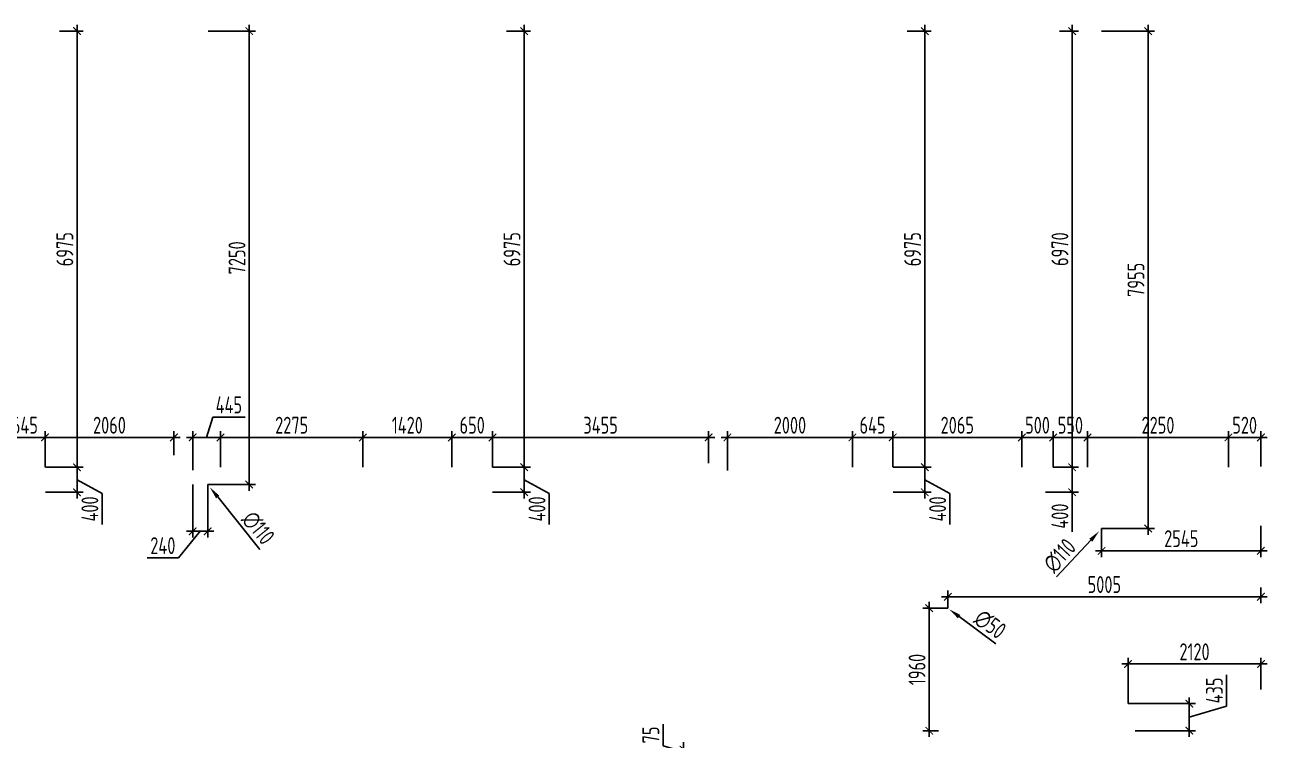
# Model space of a CAD drawing. Header units: millimetres. Extents: x -346952 to 536090, y 55086 to 131231.
# Drawn here: x 226624 to 246476, y 75015 to 86451 of the extents above; entities that cross this region are included whole.
import ezdxf

# ---------------------------------------------------------------- set-up
doc = ezdxf.new("R2010")
doc.units = ezdxf.units.MM
doc.layers.add('РАЗМЕРЫ КРОВЛИ ОВ', color=204, linetype='Continuous')
doc.layers.get('0').off()
doc.styles.add('ISOCPEUR', font='isocpeur.ttf', dxfattribs={"width": 0.7})
doc.dimstyles.new('R_100', dxfattribs={"dimtxt": 270, "dimasz": 120, "dimexe": 100, "dimexo": 0, "dimgap": 60, "dimtad": 1, "dimdec": 0, "dimrnd": 5, "dimzin": 0, "dimdsep": 46, "dimtxsty": 'ISOCPEUR', "dimblk": 'ARCHTICK', "dimcen": 0, "dimdle": 100, "dimclrd": 256, "dimclre": 256, "dimclrt": 256, "dimadec": 0, "dimazin": 0, "dimtfac": 2, "dimtdec": 0, "dimtofl": 0, "dimtmove": 1, "dimatfit": 3, "dimfxl": 1, "dimtvp": 3, "dimtolj": 1, "dimtzin": 0, "dimarcsym": 0})

# ---------------------------------------------------------------- blocks, each defined once
blk = doc.blocks.new('_ArchTick')
at = {"color": 0, "linetype": 'ByBlock', "const_width": 0.15}
blk.add_lwpolyline([(-0.5, -0.5), (0.5, 0.5)], dxfattribs=at)
blk = doc.blocks.new('*D2811')
at = {"layer": 'РАЗМЕРЫ КРОВЛИ ОВ', "lineweight": -2, "transparency": 16777216}
for p, q in [((226202, 79855), (227046, 79855)), ((226302, 79378), (226302, 79955)), ((226946, 79378), (226946, 79955))]:
    blk.add_line(p, q, dxfattribs=at)
at = {"layer": 'РАЗМЕРЫ КРОВЛИ ОВ', "lineweight": -2, "transparency": 16777216, "xscale": 120, "yscale": 120, "zscale": 120, "rotation": 180}
blk.add_blockref('_ArchTick', (226302, 79855), dxfattribs=at)
at = {"layer": 'РАЗМЕРЫ КРОВЛИ ОВ', "lineweight": -2, "transparency": 16777216, "xscale": 120, "yscale": 120, "zscale": 120}
blk.add_blockref('_ArchTick', (226946, 79855), dxfattribs=at)
at = {"layer": 'РАЗМЕРЫ КРОВЛИ ОВ', "transparency": 16777216, "insert": (226624, 80050), "char_height": 270, "attachment_point": 5, "style": 'ISOCPEUR'}
blk.add_mtext('\\A1;645', dxfattribs=at)
blk = doc.blocks.new('*D2812')
at = {"layer": 'РАЗМЕРЫ КРОВЛИ ОВ', "lineweight": -2, "transparency": 16777216}
for p, q in [((226846, 79855), (229106, 79855)), ((226946, 79378), (226946, 79955)), ((229006, 79573), (229006, 79955))]:
    blk.add_line(p, q, dxfattribs=at)
at = {"layer": 'РАЗМЕРЫ КРОВЛИ ОВ', "lineweight": -2, "transparency": 16777216, "xscale": 120, "yscale": 120, "zscale": 120, "rotation": 180}
blk.add_blockref('_ArchTick', (226946, 79855), dxfattribs=at)
at = {"layer": 'РАЗМЕРЫ КРОВЛИ ОВ', "lineweight": -2, "transparency": 16777216, "xscale": 120, "yscale": 120, "zscale": 120}
blk.add_blockref('_ArchTick', (229006, 79855), dxfattribs=at)
at = {"layer": 'РАЗМЕРЫ КРОВЛИ ОВ', "transparency": 16777216, "insert": (227976, 80050), "char_height": 270, "attachment_point": 5, "style": 'ISOCPEUR'}
blk.add_mtext('\\A1;2060', dxfattribs=at)
blk = doc.blocks.new('*D2842')
at = {"layer": 'РАЗМЕРЫ КРОВЛИ ОВ', "lineweight": -2, "transparency": 16777216}
for p, q in [((227458, 78878), (227458, 79478)), ((226952, 79378), (227558, 79378)), ((227458, 79178), (227858, 78961)), ((226952, 78978), (227558, 78978)), ((227858, 78961), (227858, 78463))]:
    blk.add_line(p, q, dxfattribs=at)
at = {"layer": 'РАЗМЕРЫ КРОВЛИ ОВ', "lineweight": -2, "transparency": 16777216, "xscale": 120, "yscale": 120, "zscale": 120}
for p, rotation in [((227458, 79378), 90), ((227458, 78978), 270)]:
    blk.add_blockref('_ArchTick', p, dxfattribs=dict(at, rotation=rotation))
at = {"layer": 'РАЗМЕРЫ КРОВЛИ ОВ', "transparency": 16777216, "insert": (227663, 78712), "char_height": 270, "attachment_point": 5, "rotation": 90, "style": 'ISOCPEUR'}
blk.add_mtext('\\A1;400', dxfattribs=at)
blk = doc.blocks.new('*D2843')
at = {"layer": 'РАЗМЕРЫ КРОВЛИ ОВ', "lineweight": -2, "transparency": 16777216}
for p, q in [((227458, 79278), (227458, 86451)), ((227176, 86351), (227558, 86351)), ((226952, 79378), (227558, 79378))]:
    blk.add_line(p, q, dxfattribs=at)
at = {"layer": 'РАЗМЕРЫ КРОВЛИ ОВ', "lineweight": -2, "transparency": 16777216, "xscale": 120, "yscale": 120, "zscale": 120}
for p, rotation in [((227458, 86351), 90), ((227458, 79378), 270)]:
    blk.add_blockref('_ArchTick', p, dxfattribs=dict(at, rotation=rotation))
at = {"layer": 'РАЗМЕРЫ КРОВЛИ ОВ', "transparency": 16777216, "insert": (227263, 82864), "char_height": 270, "attachment_point": 5, "rotation": 90, "style": 'ISOCPEUR'}
blk.add_mtext('\\A1;6975', dxfattribs=at)
blk = doc.blocks.new('*D2825')
at = {"layer": 'РАЗМЕРЫ КРОВЛИ ОВ', "lineweight": -2, "transparency": 16777216}
for p, q in [((246376, 77456), (246376, 77208)), ((241273, 77308), (246476, 77308)), ((241373, 77125), (241373, 77408))]:
    blk.add_line(p, q, dxfattribs=at)
at = {"layer": 'РАЗМЕРЫ КРОВЛИ ОВ', "lineweight": -2, "transparency": 16777216, "xscale": 120, "yscale": 120, "zscale": 120, "rotation": 180}
blk.add_blockref('_ArchTick', (241373, 77308), dxfattribs=at)
at = {"layer": 'РАЗМЕРЫ КРОВЛИ ОВ', "lineweight": -2, "transparency": 16777216, "xscale": 120, "yscale": 120, "zscale": 120}
blk.add_blockref('_ArchTick', (246376, 77308), dxfattribs=at)
at = {"layer": 'РАЗМЕРЫ КРОВЛИ ОВ', "transparency": 16777216, "insert": (243874, 77503), "char_height": 270, "attachment_point": 5, "style": 'ISOCPEUR'}
blk.add_mtext('\\A1;5005', dxfattribs=at)
blk = doc.blocks.new('*D2847')
at = {"layer": 'РАЗМЕРЫ КРОВЛИ ОВ', "lineweight": -2, "transparency": 16777216}
for p, q in [((229306, 79102), (229306, 78255)), ((229546, 79102), (229546, 78255)), ((229426, 78355), (229078, 77930)), ((229646, 78355), (229206, 78355)), ((229078, 77930), (228580, 77930))]:
    blk.add_line(p, q, dxfattribs=at)
at = {"layer": 'РАЗМЕРЫ КРОВЛИ ОВ', "lineweight": -2, "transparency": 16777216, "xscale": 120, "yscale": 120, "zscale": 120, "rotation": 180}
blk.add_blockref('_ArchTick', (229306, 78355), dxfattribs=at)
at = {"layer": 'РАЗМЕРЫ КРОВЛИ ОВ', "lineweight": -2, "transparency": 16777216, "xscale": 120, "yscale": 120, "zscale": 120}
blk.add_blockref('_ArchTick', (229546, 78355), dxfattribs=at)
at = {"layer": 'РАЗМЕРЫ КРОВЛИ ОВ', "transparency": 16777216, "insert": (228829, 78125), "char_height": 270, "attachment_point": 5, "style": 'ISOCPEUR'}
blk.add_mtext('\\A1;240', dxfattribs=at)
blk = doc.blocks.new('*D2848')
at = {"layer": 'РАЗМЕРЫ КРОВЛИ ОВ', "lineweight": -2, "transparency": 16777216}
for p, q in [((229528, 79855), (229626, 80180)), ((229626, 80180), (230142, 80180)), ((229206, 79855), (229850, 79855)), ((229306, 79329), (229306, 79955)), ((229750, 79378), (229750, 79955))]:
    blk.add_line(p, q, dxfattribs=at)
at = {"layer": 'РАЗМЕРЫ КРОВЛИ ОВ', "lineweight": -2, "transparency": 16777216, "xscale": 120, "yscale": 120, "zscale": 120, "rotation": 180}
blk.add_blockref('_ArchTick', (229306, 79855), dxfattribs=at)
at = {"layer": 'РАЗМЕРЫ КРОВЛИ ОВ', "lineweight": -2, "transparency": 16777216, "xscale": 120, "yscale": 120, "zscale": 120}
blk.add_blockref('_ArchTick', (229750, 79855), dxfattribs=at)
at = {"layer": 'РАЗМЕРЫ КРОВЛИ ОВ', "transparency": 16777216, "insert": (229884, 80375), "char_height": 270, "attachment_point": 5, "style": 'ISOCPEUR'}
blk.add_mtext('\\A1;445', dxfattribs=at)
blk = doc.blocks.new('*D2849')
at = {"layer": 'РАЗМЕРЫ КРОВЛИ ОВ', "lineweight": -2, "transparency": 16777216}
for p, q in [((229650, 79855), (232125, 79855)), ((229750, 79378), (229750, 79955)), ((232025, 79378), (232025, 79955))]:
    blk.add_line(p, q, dxfattribs=at)
at = {"layer": 'РАЗМЕРЫ КРОВЛИ ОВ', "lineweight": -2, "transparency": 16777216, "xscale": 120, "yscale": 120, "zscale": 120, "rotation": 180}
blk.add_blockref('_ArchTick', (229750, 79855), dxfattribs=at)
at = {"layer": 'РАЗМЕРЫ КРОВЛИ ОВ', "lineweight": -2, "transparency": 16777216, "xscale": 120, "yscale": 120, "zscale": 120}
blk.add_blockref('_ArchTick', (232025, 79855), dxfattribs=at)
at = {"layer": 'РАЗМЕРЫ КРОВЛИ ОВ', "transparency": 16777216, "insert": (230888, 80050), "char_height": 270, "attachment_point": 5, "style": 'ISOCPEUR'}
blk.add_mtext('\\A1;2275', dxfattribs=at)
blk = doc.blocks.new('*D2850')
at = {"layer": 'РАЗМЕРЫ КРОВЛИ ОВ', "lineweight": -2, "transparency": 16777216}
for p, q in [((231925, 79855), (233547, 79855)), ((232025, 79378), (232025, 79955)), ((233447, 79378), (233447, 79955))]:
    blk.add_line(p, q, dxfattribs=at)
at = {"layer": 'РАЗМЕРЫ КРОВЛИ ОВ', "lineweight": -2, "transparency": 16777216, "xscale": 120, "yscale": 120, "zscale": 120, "rotation": 180}
blk.add_blockref('_ArchTick', (232025, 79855), dxfattribs=at)
at = {"layer": 'РАЗМЕРЫ КРОВЛИ ОВ', "lineweight": -2, "transparency": 16777216, "xscale": 120, "yscale": 120, "zscale": 120}
blk.add_blockref('_ArchTick', (233447, 79855), dxfattribs=at)
at = {"layer": 'РАЗМЕРЫ КРОВЛИ ОВ', "transparency": 16777216, "insert": (232736, 80050), "char_height": 270, "attachment_point": 5, "style": 'ISOCPEUR'}
blk.add_mtext('\\A1;1420', dxfattribs=at)
blk = doc.blocks.new('*D2826')
at = {"layer": 'РАЗМЕРЫ КРОВЛИ ОВ', "lineweight": -2, "transparency": 16777216}
for p, q in [((233347, 79855), (234197, 79855)), ((233447, 79378), (233447, 79955)), ((234097, 79378), (234097, 79955))]:
    blk.add_line(p, q, dxfattribs=at)
at = {"layer": 'РАЗМЕРЫ КРОВЛИ ОВ', "lineweight": -2, "transparency": 16777216, "xscale": 120, "yscale": 120, "zscale": 120, "rotation": 180}
blk.add_blockref('_ArchTick', (233447, 79855), dxfattribs=at)
at = {"layer": 'РАЗМЕРЫ КРОВЛИ ОВ', "lineweight": -2, "transparency": 16777216, "xscale": 120, "yscale": 120, "zscale": 120}
blk.add_blockref('_ArchTick', (234097, 79855), dxfattribs=at)
at = {"layer": 'РАЗМЕРЫ КРОВЛИ ОВ', "transparency": 16777216, "insert": (233772, 80050), "char_height": 270, "attachment_point": 5, "style": 'ISOCPEUR'}
blk.add_mtext('\\A1;650', dxfattribs=at)
blk = doc.blocks.new('*D2827')
at = {"layer": 'РАЗМЕРЫ КРОВЛИ ОВ', "lineweight": -2, "transparency": 16777216}
for p, q in [((233997, 79855), (237651, 79855)), ((234097, 79378), (234097, 79955)), ((237551, 79441), (237551, 79955))]:
    blk.add_line(p, q, dxfattribs=at)
at = {"layer": 'РАЗМЕРЫ КРОВЛИ ОВ', "lineweight": -2, "transparency": 16777216, "xscale": 120, "yscale": 120, "zscale": 120, "rotation": 180}
blk.add_blockref('_ArchTick', (234097, 79855), dxfattribs=at)
at = {"layer": 'РАЗМЕРЫ КРОВЛИ ОВ', "lineweight": -2, "transparency": 16777216, "xscale": 120, "yscale": 120, "zscale": 120}
blk.add_blockref('_ArchTick', (237551, 79855), dxfattribs=at)
at = {"layer": 'РАЗМЕРЫ КРОВЛИ ОВ', "transparency": 16777216, "insert": (235824, 80050), "char_height": 270, "attachment_point": 5, "style": 'ISOCPEUR'}
blk.add_mtext('\\A1;3455', dxfattribs=at)
blk = doc.blocks.new('*D2828')
at = {"layer": 'РАЗМЕРЫ КРОВЛИ ОВ', "lineweight": -2, "transparency": 16777216}
for p, q in [((237751, 79855), (239948, 79855)), ((237851, 79327), (237851, 79955)), ((239848, 79378), (239848, 79955))]:
    blk.add_line(p, q, dxfattribs=at)
at = {"layer": 'РАЗМЕРЫ КРОВЛИ ОВ', "lineweight": -2, "transparency": 16777216, "xscale": 120, "yscale": 120, "zscale": 120, "rotation": 180}
blk.add_blockref('_ArchTick', (237851, 79855), dxfattribs=at)
at = {"layer": 'РАЗМЕРЫ КРОВЛИ ОВ', "lineweight": -2, "transparency": 16777216, "xscale": 120, "yscale": 120, "zscale": 120}
blk.add_blockref('_ArchTick', (239848, 79855), dxfattribs=at)
at = {"layer": 'РАЗМЕРЫ КРОВЛИ ОВ', "transparency": 16777216, "insert": (238850, 80050), "char_height": 270, "attachment_point": 5, "style": 'ISOCPEUR'}
blk.add_mtext('\\A1;2000', dxfattribs=at)
blk = doc.blocks.new('*D2815')
at = {"layer": 'РАЗМЕРЫ КРОВЛИ ОВ', "lineweight": -2, "transparency": 16777216}
for p, q in [((239748, 79855), (240592, 79855)), ((239848, 79378), (239848, 79955)), ((240492, 79378), (240492, 79955))]:
    blk.add_line(p, q, dxfattribs=at)
at = {"layer": 'РАЗМЕРЫ КРОВЛИ ОВ', "lineweight": -2, "transparency": 16777216, "xscale": 120, "yscale": 120, "zscale": 120, "rotation": 180}
blk.add_blockref('_ArchTick', (239848, 79855), dxfattribs=at)
at = {"layer": 'РАЗМЕРЫ КРОВЛИ ОВ', "lineweight": -2, "transparency": 16777216, "xscale": 120, "yscale": 120, "zscale": 120}
blk.add_blockref('_ArchTick', (240492, 79855), dxfattribs=at)
at = {"layer": 'РАЗМЕРЫ КРОВЛИ ОВ', "transparency": 16777216, "insert": (240170, 80050), "char_height": 270, "attachment_point": 5, "style": 'ISOCPEUR'}
blk.add_mtext('\\A1;645', dxfattribs=at)
blk = doc.blocks.new('*D2816')
at = {"layer": 'РАЗМЕРЫ КРОВЛИ ОВ', "lineweight": -2, "transparency": 16777216}
for p, q in [((240392, 79855), (242656, 79855)), ((240492, 79378), (240492, 79955)), ((242556, 79378), (242556, 79955))]:
    blk.add_line(p, q, dxfattribs=at)
at = {"layer": 'РАЗМЕРЫ КРОВЛИ ОВ', "lineweight": -2, "transparency": 16777216, "xscale": 120, "yscale": 120, "zscale": 120, "rotation": 180}
blk.add_blockref('_ArchTick', (240492, 79855), dxfattribs=at)
at = {"layer": 'РАЗМЕРЫ КРОВЛИ ОВ', "lineweight": -2, "transparency": 16777216, "xscale": 120, "yscale": 120, "zscale": 120}
blk.add_blockref('_ArchTick', (242556, 79855), dxfattribs=at)
at = {"layer": 'РАЗМЕРЫ КРОВЛИ ОВ', "transparency": 16777216, "insert": (241524, 80050), "char_height": 270, "attachment_point": 5, "style": 'ISOCPEUR'}
blk.add_mtext('\\A1;2065', dxfattribs=at)
blk = doc.blocks.new('*D2817')
at = {"layer": 'РАЗМЕРЫ КРОВЛИ ОВ', "lineweight": -2, "transparency": 16777216}
for p, q in [((243506, 79855), (245956, 79855)), ((243606, 79378), (243606, 79955)), ((245856, 79378), (245856, 79955))]:
    blk.add_line(p, q, dxfattribs=at)
at = {"layer": 'РАЗМЕРЫ КРОВЛИ ОВ', "lineweight": -2, "transparency": 16777216, "xscale": 120, "yscale": 120, "zscale": 120, "rotation": 180}
blk.add_blockref('_ArchTick', (243606, 79855), dxfattribs=at)
at = {"layer": 'РАЗМЕРЫ КРОВЛИ ОВ', "lineweight": -2, "transparency": 16777216, "xscale": 120, "yscale": 120, "zscale": 120}
blk.add_blockref('_ArchTick', (245856, 79855), dxfattribs=at)
at = {"layer": 'РАЗМЕРЫ КРОВЛИ ОВ', "transparency": 16777216, "insert": (244731, 80050), "char_height": 270, "attachment_point": 5, "style": 'ISOCPEUR'}
blk.add_mtext('\\A1;2250', dxfattribs=at)
blk = doc.blocks.new('*D2818')
at = {"layer": 'РАЗМЕРЫ КРОВЛИ ОВ', "lineweight": -2, "transparency": 16777216}
for p, q in [((245756, 79855), (246476, 79855)), ((245856, 79378), (245856, 79955)), ((246376, 79392), (246376, 79955))]:
    blk.add_line(p, q, dxfattribs=at)
at = {"layer": 'РАЗМЕРЫ КРОВЛИ ОВ', "lineweight": -2, "transparency": 16777216, "xscale": 120, "yscale": 120, "zscale": 120, "rotation": 180}
blk.add_blockref('_ArchTick', (245856, 79855), dxfattribs=at)
at = {"layer": 'РАЗМЕРЫ КРОВЛИ ОВ', "lineweight": -2, "transparency": 16777216, "xscale": 120, "yscale": 120, "zscale": 120}
blk.add_blockref('_ArchTick', (246376, 79855), dxfattribs=at)
at = {"layer": 'РАЗМЕРЫ КРОВЛИ ОВ', "transparency": 16777216, "insert": (246116, 80050), "char_height": 270, "attachment_point": 5, "style": 'ISOCPEUR'}
blk.add_mtext('\\A1;520', dxfattribs=at)
blk = doc.blocks.new('*D2739')
at = {"layer": 'РАЗМЕРЫ КРОВЛИ ОВ', "lineweight": -2, "transparency": 16777216}
for p, q in [((234603, 78878), (234603, 79478)), ((234097, 79378), (234703, 79378)), ((234603, 79178), (235003, 78961)), ((234097, 78978), (234703, 78978)), ((235003, 78961), (235003, 78463))]:
    blk.add_line(p, q, dxfattribs=at)
at = {"layer": 'РАЗМЕРЫ КРОВЛИ ОВ', "lineweight": -2, "transparency": 16777216, "xscale": 120, "yscale": 120, "zscale": 120}
for p, rotation in [((234603, 79378), 90), ((234603, 78978), 270)]:
    blk.add_blockref('_ArchTick', p, dxfattribs=dict(at, rotation=rotation))
at = {"layer": 'РАЗМЕРЫ КРОВЛИ ОВ', "transparency": 16777216, "insert": (234808, 78712), "char_height": 270, "attachment_point": 5, "rotation": 90, "style": 'ISOCPEUR'}
blk.add_mtext('\\A1;400', dxfattribs=at)
blk = doc.blocks.new('*D2740')
at = {"layer": 'РАЗМЕРЫ КРОВЛИ ОВ', "lineweight": -2, "transparency": 16777216}
for p, q in [((234603, 79278), (234603, 86451)), ((234321, 86351), (234703, 86351)), ((234097, 79378), (234703, 79378))]:
    blk.add_line(p, q, dxfattribs=at)
at = {"layer": 'РАЗМЕРЫ КРОВЛИ ОВ', "lineweight": -2, "transparency": 16777216, "xscale": 120, "yscale": 120, "zscale": 120}
for p, rotation in [((234603, 86351), 90), ((234603, 79378), 270)]:
    blk.add_blockref('_ArchTick', p, dxfattribs=dict(at, rotation=rotation))
at = {"layer": 'РАЗМЕРЫ КРОВЛИ ОВ', "transparency": 16777216, "insert": (234408, 82864), "char_height": 270, "attachment_point": 5, "rotation": 90, "style": 'ISOCPEUR'}
blk.add_mtext('\\A1;6975', dxfattribs=at)
blk = doc.blocks.new('*D2747')
at = {"layer": 'РАЗМЕРЫ КРОВЛИ ОВ', "lineweight": -2, "transparency": 16777216}
for p, q in [((241005, 78878), (241005, 79478)), ((240499, 79378), (241105, 79378)), ((241005, 79178), (241405, 78961)), ((240499, 78978), (241105, 78978)), ((241405, 78961), (241405, 78463))]:
    blk.add_line(p, q, dxfattribs=at)
at = {"layer": 'РАЗМЕРЫ КРОВЛИ ОВ', "lineweight": -2, "transparency": 16777216, "xscale": 120, "yscale": 120, "zscale": 120}
for p, rotation in [((241005, 79378), 90), ((241005, 78978), 270)]:
    blk.add_blockref('_ArchTick', p, dxfattribs=dict(at, rotation=rotation))
at = {"layer": 'РАЗМЕРЫ КРОВЛИ ОВ', "transparency": 16777216, "insert": (241210, 78712), "char_height": 270, "attachment_point": 5, "rotation": 90, "style": 'ISOCPEUR'}
blk.add_mtext('\\A1;400', dxfattribs=at)
blk = doc.blocks.new('*D2748')
at = {"layer": 'РАЗМЕРЫ КРОВЛИ ОВ', "lineweight": -2, "transparency": 16777216}
for p, q in [((241005, 79278), (241005, 86451)), ((240722, 86351), (241105, 86351)), ((240499, 79378), (241105, 79378))]:
    blk.add_line(p, q, dxfattribs=at)
at = {"layer": 'РАЗМЕРЫ КРОВЛИ ОВ', "lineweight": -2, "transparency": 16777216, "xscale": 120, "yscale": 120, "zscale": 120}
for p, rotation in [((241005, 86351), 90), ((241005, 79378), 270)]:
    blk.add_blockref('_ArchTick', p, dxfattribs=dict(at, rotation=rotation))
at = {"layer": 'РАЗМЕРЫ КРОВЛИ ОВ', "transparency": 16777216, "insert": (240810, 82864), "char_height": 270, "attachment_point": 5, "rotation": 90, "style": 'ISOCPEUR'}
blk.add_mtext('\\A1;6975', dxfattribs=at)
blk = doc.blocks.new('*D2749')
at = {"layer": 'РАЗМЕРЫ КРОВЛИ ОВ', "lineweight": -2, "transparency": 16777216}
for p, q in [((243359, 78878), (243359, 79478)), ((243056, 79378), (243459, 79378)), ((242935, 78978), (243459, 78978)), ((243359, 78348), (243359, 78978))]:
    blk.add_line(p, q, dxfattribs=at)
at = {"layer": 'РАЗМЕРЫ КРОВЛИ ОВ', "lineweight": -2, "transparency": 16777216, "xscale": 120, "yscale": 120, "zscale": 120}
for p, rotation in [((243359, 79378), 90), ((243359, 78978), 270)]:
    blk.add_blockref('_ArchTick', p, dxfattribs=dict(at, rotation=rotation))
at = {"layer": 'РАЗМЕРЫ КРОВЛИ ОВ', "transparency": 16777216, "insert": (243164, 78597), "char_height": 270, "attachment_point": 5, "rotation": 90, "style": 'ISOCPEUR'}
blk.add_mtext('\\A1;400', dxfattribs=at)
blk = doc.blocks.new('*D2750')
at = {"layer": 'РАЗМЕРЫ КРОВЛИ ОВ', "lineweight": -2, "transparency": 16777216}
for p, q in [((243359, 79278), (243359, 86451)), ((243159, 86351), (243459, 86351)), ((243056, 79378), (243459, 79378))]:
    blk.add_line(p, q, dxfattribs=at)
at = {"layer": 'РАЗМЕРЫ КРОВЛИ ОВ', "lineweight": -2, "transparency": 16777216, "xscale": 120, "yscale": 120, "zscale": 120}
for p, rotation in [((243359, 86351), 90), ((243359, 79378), 270)]:
    blk.add_blockref('_ArchTick', p, dxfattribs=dict(at, rotation=rotation))
at = {"layer": 'РАЗМЕРЫ КРОВЛИ ОВ', "transparency": 16777216, "insert": (243164, 82865), "char_height": 270, "attachment_point": 5, "rotation": 90, "style": 'ISOCPEUR'}
blk.add_mtext('\\A1;6970', dxfattribs=at)
blk = doc.blocks.new('*D2800')
at = {"layer": 'РАЗМЕРЫ КРОВЛИ ОВ', "lineweight": -2, "transparency": 16777216}
for p, q in [((246376, 78444), (246376, 77942)), ((243831, 78398), (243831, 77942)), ((243731, 78042), (246476, 78042))]:
    blk.add_line(p, q, dxfattribs=at)
at = {"layer": 'РАЗМЕРЫ КРОВЛИ ОВ', "lineweight": -2, "transparency": 16777216, "xscale": 120, "yscale": 120, "zscale": 120, "rotation": 180}
blk.add_blockref('_ArchTick', (243831, 78042), dxfattribs=at)
at = {"layer": 'РАЗМЕРЫ КРОВЛИ ОВ', "lineweight": -2, "transparency": 16777216, "xscale": 120, "yscale": 120, "zscale": 120}
blk.add_blockref('_ArchTick', (246376, 78042), dxfattribs=at)
at = {"layer": 'РАЗМЕРЫ КРОВЛИ ОВ', "transparency": 16777216, "insert": (245103, 78237), "char_height": 270, "attachment_point": 5, "style": 'ISOCPEUR'}
blk.add_mtext('\\A1;2545', dxfattribs=at)
blk = doc.blocks.new('*D2801')
at = {"layer": 'РАЗМЕРЫ КРОВЛИ ОВ', "lineweight": -2, "transparency": 16777216}
for p, q in [((244574, 78298), (244574, 86451)), ((243831, 86351), (244674, 86351)), ((243831, 78398), (244674, 78398))]:
    blk.add_line(p, q, dxfattribs=at)
at = {"layer": 'РАЗМЕРЫ КРОВЛИ ОВ', "lineweight": -2, "transparency": 16777216, "xscale": 120, "yscale": 120, "zscale": 120}
for p, rotation in [((244574, 86351), 90), ((244574, 78398), 270)]:
    blk.add_blockref('_ArchTick', p, dxfattribs=dict(at, rotation=rotation))
at = {"layer": 'РАЗМЕРЫ КРОВЛИ ОВ', "transparency": 16777216, "insert": (244379, 82374), "char_height": 270, "attachment_point": 5, "rotation": 90, "style": 'ISOCPEUR'}
blk.add_mtext('\\A1;7955', dxfattribs=at)
blk = doc.blocks.new('*D2820')
at = {"layer": 'РАЗМЕРЫ КРОВЛИ ОВ', "lineweight": -2, "transparency": 16777216}
for p, q in [((241076, 75066), (241076, 77225)), ((241373, 77125), (240976, 77125)), ((241222, 75166), (240976, 75166))]:
    blk.add_line(p, q, dxfattribs=at)
at = {"layer": 'РАЗМЕРЫ КРОВЛИ ОВ', "lineweight": -2, "transparency": 16777216, "xscale": 120, "yscale": 120, "zscale": 120}
for p, rotation in [((241076, 77125), 90), ((241076, 75166), 270)]:
    blk.add_blockref('_ArchTick', p, dxfattribs=dict(at, rotation=rotation))
at = {"layer": 'РАЗМЕРЫ КРОВЛИ ОВ', "transparency": 16777216, "insert": (240881, 76145), "char_height": 270, "attachment_point": 5, "rotation": 90, "style": 'ISOCPEUR'}
blk.add_mtext('\\A1;1960', dxfattribs=at)
blk = doc.blocks.new('*D2822')
at = {"layer": 'РАЗМЕРЫ КРОВЛИ ОВ', "lineweight": -2, "transparency": 16777216}
for p, q in [((230209, 79002), (230209, 86451)), ((229552, 86351), (230309, 86351)), ((229546, 79102), (230309, 79102))]:
    blk.add_line(p, q, dxfattribs=at)
at = {"layer": 'РАЗМЕРЫ КРОВЛИ ОВ', "lineweight": -2, "transparency": 16777216, "xscale": 120, "yscale": 120, "zscale": 120}
for p, rotation in [((230209, 86351), 90), ((230209, 79102), 270)]:
    blk.add_blockref('_ArchTick', p, dxfattribs=dict(at, rotation=rotation))
at = {"layer": 'РАЗМЕРЫ КРОВЛИ ОВ', "transparency": 16777216, "insert": (230014, 82726), "char_height": 270, "attachment_point": 5, "rotation": 90, "style": 'ISOCPEUR'}
blk.add_mtext('\\A1;7250', dxfattribs=at)
blk = doc.blocks.new('*D2978')
at = {"layer": 'РАЗМЕРЫ КРОВЛИ ОВ', "lineweight": -2, "transparency": 16777216}
for p, q in [((242456, 79855), (243156, 79855)), ((242556, 79378), (242556, 79955)), ((243056, 79378), (243056, 79955))]:
    blk.add_line(p, q, dxfattribs=at)
at = {"layer": 'РАЗМЕРЫ КРОВЛИ ОВ', "lineweight": -2, "transparency": 16777216, "xscale": 120, "yscale": 120, "zscale": 120, "rotation": 180}
blk.add_blockref('_ArchTick', (242556, 79855), dxfattribs=at)
at = {"layer": 'РАЗМЕРЫ КРОВЛИ ОВ', "lineweight": -2, "transparency": 16777216, "xscale": 120, "yscale": 120, "zscale": 120}
blk.add_blockref('_ArchTick', (243056, 79855), dxfattribs=at)
at = {"layer": 'РАЗМЕРЫ КРОВЛИ ОВ', "transparency": 16777216, "insert": (242806, 80050), "char_height": 270, "attachment_point": 5, "style": 'ISOCPEUR'}
blk.add_mtext('\\A1;500', dxfattribs=at)
blk = doc.blocks.new('*D2979')
at = {"layer": 'РАЗМЕРЫ КРОВЛИ ОВ', "lineweight": -2, "transparency": 16777216}
for p, q in [((242956, 79855), (243706, 79855)), ((243056, 79378), (243056, 79955)), ((243606, 79378), (243606, 79955))]:
    blk.add_line(p, q, dxfattribs=at)
at = {"layer": 'РАЗМЕРЫ КРОВЛИ ОВ', "lineweight": -2, "transparency": 16777216, "xscale": 120, "yscale": 120, "zscale": 120, "rotation": 180}
blk.add_blockref('_ArchTick', (243056, 79855), dxfattribs=at)
at = {"layer": 'РАЗМЕРЫ КРОВЛИ ОВ', "lineweight": -2, "transparency": 16777216, "xscale": 120, "yscale": 120, "zscale": 120}
blk.add_blockref('_ArchTick', (243606, 79855), dxfattribs=at)
at = {"layer": 'РАЗМЕРЫ КРОВЛИ ОВ', "transparency": 16777216, "insert": (243331, 80050), "char_height": 270, "attachment_point": 5, "style": 'ISOCPEUR'}
blk.add_mtext('\\A1;550', dxfattribs=at)
blk = doc.blocks.new('*D2980')
at = {"layer": 'РАЗМЕРЫ КРОВЛИ ОВ', "lineweight": -2, "transparency": 16777216}
blk.add_line((243108, 77624), (243657, 78211), dxfattribs=at)
at = {"layer": 'РАЗМЕРЫ КРОВЛИ ОВ', "transparency": 16777216}
blk.add_solid([(243632, 78234), (243681, 78188), (243793, 78357)], dxfattribs=at)
at = {"layer": 'РАЗМЕРЫ КРОВЛИ ОВ', "transparency": 16777216, "insert": (243161, 77966), "char_height": 270, "attachment_point": 5, "rotation": 46.9473, "style": 'ISOCPEUR'}
blk.add_mtext('\\A1;∅110', dxfattribs=at)
blk = doc.blocks.new('*D2999')
at = {"layer": 'РАЗМЕРЫ КРОВЛИ ОВ', "lineweight": -2, "transparency": 16777216}
for p, q in [((245827, 75561), (245827, 76059)), ((245232, 75066), (245232, 75699)), ((244253, 75599), (245332, 75599)), ((245232, 75382), (245827, 75561)), ((244365, 75166), (245332, 75166))]:
    blk.add_line(p, q, dxfattribs=at)
at = {"layer": 'РАЗМЕРЫ КРОВЛИ ОВ', "lineweight": -2, "transparency": 16777216, "xscale": 120, "yscale": 120, "zscale": 120}
for p, rotation in [((245232, 75599), 90), ((245232, 75166), 270)]:
    blk.add_blockref('_ArchTick', p, dxfattribs=dict(at, rotation=rotation))
at = {"layer": 'РАЗМЕРЫ КРОВЛИ ОВ', "transparency": 16777216, "insert": (245632, 75810), "char_height": 270, "attachment_point": 5, "rotation": 90, "style": 'ISOCPEUR'}
blk.add_mtext('\\A1;435', dxfattribs=at)
blk = doc.blocks.new('*D3000')
at = {"layer": 'РАЗМЕРЫ КРОВЛИ ОВ', "lineweight": -2, "transparency": 16777216}
for p, q in [((244153, 76233), (246476, 76233)), ((244253, 75599), (244253, 76333)), ((246376, 75824), (246376, 76333))]:
    blk.add_line(p, q, dxfattribs=at)
at = {"layer": 'РАЗМЕРЫ КРОВЛИ ОВ', "lineweight": -2, "transparency": 16777216, "xscale": 120, "yscale": 120, "zscale": 120, "rotation": 180}
blk.add_blockref('_ArchTick', (244253, 76233), dxfattribs=at)
at = {"layer": 'РАЗМЕРЫ КРОВЛИ ОВ', "lineweight": -2, "transparency": 16777216, "xscale": 120, "yscale": 120, "zscale": 120}
blk.add_blockref('_ArchTick', (246376, 76233), dxfattribs=at)
at = {"layer": 'РАЗМЕРЫ КРОВЛИ ОВ', "transparency": 16777216, "insert": (245315, 76428), "char_height": 270, "attachment_point": 5, "style": 'ISOCPEUR'}
blk.add_mtext('\\A1;2120', dxfattribs=at)
blk = doc.blocks.new('*D3043')
at = {"layer": 'РАЗМЕРЫ КРОВЛИ ОВ', "lineweight": -2, "transparency": 16777216}
blk.add_line((242139, 76555), (241553, 76990), dxfattribs=at)
at = {"layer": 'РАЗМЕРЫ КРОВЛИ ОВ', "transparency": 16777216}
blk.add_solid([(241573, 77017), (241533, 76964), (241393, 77110)], dxfattribs=at)
at = {"layer": 'РАЗМЕРЫ КРОВЛИ ОВ', "transparency": 16777216, "insert": (242048, 76866), "char_height": 270, "attachment_point": 5, "rotation": 323.3837, "style": 'ISOCPEUR'}
blk.add_mtext('\\A1;∅50', dxfattribs=at)
blk = doc.blocks.new('*D3115')
at = {"layer": 'РАЗМЕРЫ КРОВЛИ ОВ', "lineweight": -2, "transparency": 16777216}
for p, q in [((236822, 74926), (236822, 75272)), ((237147, 74828), (236822, 74926)), ((237827, 74866), (237047, 74866)), ((237147, 74866), (237147, 74986)), ((237147, 74790), (237147, 74866)), ((237841, 74790), (237047, 74790)), ((237147, 74790), (237147, 74670))]:
    blk.add_line(p, q, dxfattribs=at)
at = {"layer": 'РАЗМЕРЫ КРОВЛИ ОВ', "lineweight": -2, "transparency": 16777216, "xscale": 120, "yscale": 120, "zscale": 120}
for p, rotation in [((237147, 74866), 270), ((237147, 74790), 90)]:
    blk.add_blockref('_ArchTick', p, dxfattribs=dict(at, rotation=rotation))
at = {"layer": 'РАЗМЕРЫ КРОВЛИ ОВ', "transparency": 16777216, "insert": (236627, 75099), "char_height": 270, "attachment_point": 5, "rotation": 90, "style": 'ISOCPEUR'}
blk.add_mtext('\\A1;75', dxfattribs=at)
blk = doc.blocks.new('*D3212')
at = {"layer": 'РАЗМЕРЫ КРОВЛИ ОВ', "lineweight": -2, "transparency": 16777216}
blk.add_line((230381, 78063), (229705, 78903), dxfattribs=at)
at = {"layer": 'РАЗМЕРЫ КРОВЛИ ОВ', "transparency": 16777216}
blk.add_solid([(229731, 78924), (229679, 78882), (229580, 79059)], dxfattribs=at)
at = {"layer": 'РАЗМЕРЫ КРОВЛИ ОВ', "transparency": 16777216, "insert": (230353, 78408), "char_height": 270, "attachment_point": 5, "rotation": 308.797, "style": 'ISOCPEUR'}
blk.add_mtext('\\A1;∅110', dxfattribs=at)

msp = doc.modelspace()

# ---------------------------------------------------------------- dimensions: what is measured, and where the dimension line sits
at = {"layer": 'РАЗМЕРЫ КРОВЛИ ОВ'}
for base, p1, p2, picture, middle in [((227458.1, 86350.7), (226952, 79377.5), (227175.5, 86350.7), '*D2843', (227263.1, 82864.1)), ((230209.2, 86350.7), (229545.5, 79101.5), (229551.7, 86350.7), '*D2822', (230014.2, 82726.1)), ((234603.1, 86350.7), (234097, 79377.5), (234320.5, 86350.7), '*D2740', (234408.1, 82864.1)), ((241004.7, 86350.7), (240498.6, 79377.5), (240722.1, 86350.7), '*D2748', (240809.7, 82864.1)), ((243359, 86350.7), (243056, 79378.5), (243158.5, 86350.7), '*D2750', (243164, 82864.6)), ((244574.5, 86350.7), (243830.7, 78397.6), (243830.7, 86350.7), '*D2801', (244379.5, 82374.1)), ((241076, 77124.7), (241221.9, 75165.7), (241372.7, 77124.7), '*D2820', (240881, 76145.2)), ((245231.6, 75598.9), (244364.7, 75165.7), (244253.4, 75598.9), '*D2999', (245631.6, 75620.8)), ((237146.5, 74865.9), (237840.6, 74790.1), (237827.1, 74865.9), '*D3115', (236626.5, 74985.5))]:
    dim = msp.add_linear_dim(base=base, p1=p1, p2=p2, angle=90, dimstyle='R_100', override={"dimpost": '\\X'}, dxfattribs=at)
    dim.commit()
    dim.dimension.update_dxf_attribs({"geometry": picture, "text_midpoint": middle})
for base, p1, p2, picture, middle in [((229750.5, 79854.9), (229305.5, 79329.1), (229750.5, 79378.5), '*D2848', (229685.5, 80374.9)), ((226945.6, 79854.9), (226301.9, 79377.5), (226945.6, 79377.5), '*D2811', (226623.8, 80049.9)), ((229005.6, 79854.9), (226945.6, 79377.5), (229005.6, 79573.3), '*D2812', (227975.6, 80049.9)), ((232025.5, 79854.9), (229750.5, 79378.5), (232025.5, 79378.5), '*D2849', (230888, 80049.9)), ((233446.9, 79854.9), (232025.5, 79378.5), (233446.9, 79377.5), '*D2850', (232736.2, 80049.9)), ((234097, 79854.9), (233446.9, 79377.5), (234097, 79377.5), '*D2826', (233772, 80049.9)), ((237550.6, 79854.9), (234097, 79377.5), (237550.6, 79440.8), '*D2827', (235823.8, 80049.9)), ((239848.5, 79854.9), (237850.6, 79326.7), (239848.5, 79377.5), '*D2828', (238849.6, 80049.9)), ((240492.3, 79854.9), (239848.5, 79377.5), (240492.3, 79377.5), '*D2815', (240170.4, 80049.9)), ((242556, 79854.9), (240492.3, 79377.5), (242556, 79378.5), '*D2816', (241524.2, 80049.9)), ((243056, 79854.9), (242556, 79378.5), (243056, 79377.5), '*D2978', (242806, 80049.9)), ((243606, 79854.9), (243056, 79377.5), (243606, 79378.5), '*D2979', (243331, 80049.9)), ((245856, 79854.9), (243606, 79378.5), (245856, 79378.5), '*D2817', (244731, 80049.9)), ((246375.6, 79854.9), (245856, 79378.5), (246375.6, 79392.3), '*D2818', (246115.8, 80049.9)), ((246375.6, 78042.2), (243830.7, 78397.6), (246375.6, 78444.2), '*D2800', (245103.2, 78237.2)), ((246375.6, 77308.2), (241372.7, 77124.7), (246375.6, 77455.8), '*D2825', (243874.2, 77503.2)), ((246375.6, 76232.9), (244253.4, 75598.9), (246375.6, 75823.8), '*D3000', (245314.5, 76427.9))]:
    dim = msp.add_linear_dim(base=base, p1=p1, p2=p2, dimstyle='R_100', override={"dimpost": '\\X'}, dxfattribs=at)
    dim.commit()
    dim.dimension.update_dxf_attribs({"geometry": picture, "text_midpoint": middle})
for base, p1, p2, picture, middle in [((227458.1, 79377.5), (226952, 78977.5), (226952, 79377.5), '*D2842', (227858.1, 78900.8)), ((234603.1, 79377.5), (234097, 78977.5), (234097, 79377.5), '*D2739', (235003.1, 78900.8)), ((241004.7, 79377.5), (240498.6, 78977.5), (240498.6, 79377.5), '*D2747', (241404.7, 78900.8)), ((243359, 79378.5), (242935, 78977.5), (243056, 79378.5), '*D2749', (243441.1, 78597.4))]:
    dim = msp.add_linear_dim(base=base, p1=p1, p2=p2, angle=90, dimstyle='R_100', override={"dimpost": '\\X'}, dxfattribs=at)
    dim.commit()
    dim.dimension.update_dxf_attribs({"geometry": picture, "text_midpoint": middle, "dimtype": 160})
dim = msp.add_linear_dim(base=(229305.5, 78355.2), p1=(229545.5, 79101.5), p2=(229305.5, 79101.5), dimstyle='R_100', override={"dimpost": '\\X'}, dxfattribs=at)
dim.commit()
dim.dimension.update_dxf_attribs({"geometry": '*D2847', "text_midpoint": (229017.8, 77929.7), "dimtype": 160})
for p1, p2, picture, middle in [((229511.1, 79144.4), (229580, 79058.7), '*D3212', (230201.1, 78286)), ((243868.2, 78437.8), (243793.2, 78357.4), '*D2980', (243303.5, 77833.2)), ((241352.7, 77139.6), (241392.8, 77109.8), '*D3043', (241931.7, 76709.3))]:
    dim = msp.add_diameter_dim_2p(p1=p1, p2=p2, dimstyle='R_100', override={"dimasz": 200, "dimpost": '\\X', "dimblk1": 'ArchTick', "dimsah": 1}, dxfattribs=at)
    dim.commit()
    dim.dimension.update_dxf_attribs({"geometry": picture, "text_midpoint": middle, "dimtype": 163})

doc.saveas('drawing.dxf')
